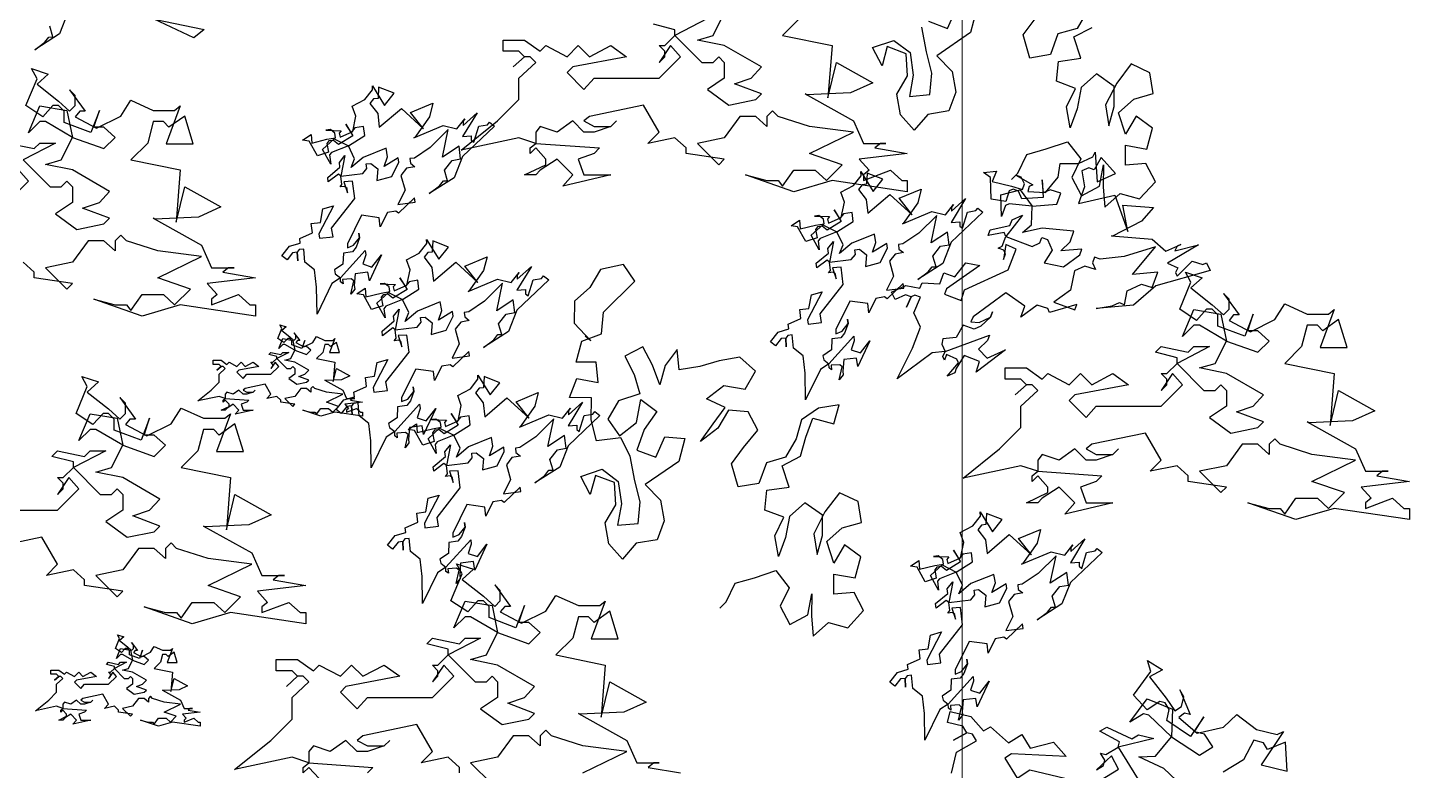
# Model space of a CAD drawing. Header units: millimetres. Extents: x 684983 to 685377, y 990360 to 990509.
# Drawn here: x 685191.086 to 685192.404, y 990422.064 to 990422.772 of the extents above; entities that cross this region are included whole.
import ezdxf

# ---------------------------------------------------------------- set-up
doc = ezdxf.new("R2010")
doc.units = ezdxf.units.MM
doc.layers.add('grid', color=8, linetype='Continuous', lineweight=9)
doc.layers.add('SYMBOLS', color=7, linetype='Continuous')
doc.layers.add('VENGA TREE', color=7, linetype='Continuous')

# ---------------------------------------------------------------- blocks, each defined once
blk = doc.blocks.new('A$C7BFB01F8')
at = {"layer": 'SYMBOLS', "color": 99}
for points in [[(3.0037, 2.2825), (3.0129, 2.2916), (3.0256, 2.318), (3.0533, 2.3261), (3.0839, 2.3361), (3.103, 2.3117), (3.0903, 2.2852), (3.1038, 2.2592), (3.1299, 2.2727), (3.1354, 2.3031), (3.1349, 2.2718), (3.1374, 2.2426), (3.1593, 2.2621), (3.1867, 2.2545), (3.2096, 2.2791), (3.196, 2.3051), (3.1668, 2.3026), (3.1668, 2.3314), (3.1972, 2.3259), (3.2053, 2.3558), (3.1823, 2.3731), (3.1671, 2.3471), (3.157, 2.3777), (3.1789, 2.3973), (3.2065, 2.4053), (3.2015, 2.435), (3.175, 2.4477), (3.1543, 2.4201), (3.1381, 2.389), (3.1431, 2.3593), (3.1508, 2.3867), (3.1508, 2.4155), (3.1253, 2.4333), (3.1034, 2.4137), (3.0978, 2.3833), (3.0876, 2.3564), (3.0826, 2.3861), (3.0953, 2.4126), (3.0684, 2.4228), (3.0709, 2.4511), (3.1032, 2.4557), (3.0931, 2.4863), (3.1191, 2.4999)], [(3.1132, 2.5245), (3.0979, 2.4985), (3.0703, 2.4905), (3.0597, 2.461), (3.0299, 2.456), (3.0203, 2.4892), (3.0376, 2.5122)], [(2.8851, 2.5087), (2.9121, 2.4985), (2.9252, 2.5275)], [(2.9536, 2.525), (2.945, 2.4925), (2.897, 2.4594), (2.9191, 2.437), (2.9242, 2.4073), (2.914, 2.3804), (2.8843, 2.3753), (2.8644, 2.3528), (2.8449, 2.3747), (2.8399, 2.4044), (2.8551, 2.4304), (2.8531, 2.4622), (2.8261, 2.4724), (2.8185, 2.445), (2.8049, 2.471), (2.8356, 2.4811), (2.8586, 2.4638), (2.8632, 2.4316), (2.8576, 2.4012), (2.8868, 2.4037), (2.8899, 2.4345), (2.8823, 2.4647), (2.8757, 2.5)], [(1.6538, 2.5211), (1.6417, 2.4906), (1.6062, 2.4679), (1.6207, 2.4789), (1.6264, 2.4861), (1.6323, 2.4862), (1.6278, 2.5015)], [(2.7005, 2.5124), (2.6763, 2.4883), (2.747, 2.4739), (2.7412, 2.3993), (2.7534, 2.4497), (2.8054, 2.4208), (2.7733, 2.4064), (2.7107, 2.4036), (2.7085, 2.4047), (2.7776, 2.3662), (2.792, 2.334), (2.8242, 2.334), (2.8162, 2.334), (2.8081, 2.3276), (2.8546, 2.3196), (2.7857, 2.3116), (2.8, 2.2956), (2.792, 2.289), (2.792, 2.281), (2.8306, 2.2956), (2.8467, 2.281), (2.8546, 2.281), (2.8546, 2.2649), (2.747, 2.281), (2.6924, 2.2649), (2.6234, 2.289), (2.6539, 2.281), (2.6699, 2.281), (2.6763, 2.273), (2.6924, 2.2956), (2.723, 2.2956), (2.739, 2.281), (2.7616, 2.3035), (2.7149, 2.3196), (2.7776, 2.3502), (2.7149, 2.3581), (2.6699, 2.3726), (2.6619, 2.3806), (2.6539, 2.3726), (2.6539, 2.3581), (2.6379, 2.3726), (2.6153, 2.3726), (2.5928, 2.342), (2.5543, 2.334), (2.5849, 2.3035), (2.5928, 2.3116), (2.5382, 2.3196), (2.5382, 2.3276), (2.5222, 2.342), (2.4836, 2.334), (2.4997, 2.3502), (2.4772, 2.3887), (2.4002, 2.3726), (2.392, 2.3662), (2.4066, 2.3581), (2.4306, 2.3581), (2.4386, 2.3662), (2.4306, 2.3581), (2.4066, 2.3502), (2.392, 2.3502), (2.376, 2.3662), (2.3535, 2.3502), (2.3293, 2.3581), (2.323, 2.3502), (2.323, 2.334), (2.4145, 2.3276), (2.4066, 2.3196), (2.384, 2.3116), (2.392, 2.289), (2.4306, 2.289), (2.3616, 2.273), (2.376, 2.289), (2.3535, 2.3116), (2.3293, 2.2956), (2.323, 2.289), (2.3069, 2.289), (2.3375, 2.3035), (2.3375, 2.3116), (2.323, 2.3276), (2.3149, 2.3196), (2.3149, 2.3276), (2.323, 2.334), (2.2989, 2.342), (2.2164, 2.3243), (2.2683, 2.3662), (2.2989, 2.3966), (2.2989, 2.4272), (2.323, 2.4497), (2.3149, 2.4578), (2.3069, 2.4578), (2.2908, 2.4433), (2.3069, 2.4578), (2.2989, 2.4658), (2.2763, 2.4658), (2.2763, 2.4818), (2.3069, 2.4818), (2.3293, 2.4658), (2.3375, 2.4739), (2.368, 2.4578), (2.384, 2.4739), (2.4002, 2.4578), (2.4306, 2.4739), (2.453, 2.4578), (2.376, 2.4433), (2.368, 2.4353), (2.392, 2.4112), (2.4066, 2.4272), (2.4997, 2.4272), (2.5302, 2.4578), (2.5158, 2.4739), (2.4997, 2.4497), (2.5076, 2.4578), (2.5076, 2.4658), (2.4997, 2.4739), (2.5076, 2.4739), (2.5222, 2.4883), (2.5222, 2.4963), (2.4916, 2.5043)], [(2.5687, 2.5124), (2.5222, 2.4883), (2.5607, 2.4497), (2.5768, 2.4497), (2.5849, 2.4578), (2.5928, 2.4497), (2.5928, 2.4272), (2.5687, 2.4112), (2.5993, 2.3887), (2.6379, 2.3966), (2.6459, 2.4047), (2.6073, 2.4192), (2.6313, 2.4272), (2.6459, 2.4433), (2.5928, 2.4739), (2.5543, 2.4818), (2.5768, 2.4883), (2.5928, 2.5203)], [(1.8337, 2.4847), (1.7771, 2.5115), (1.8487, 2.4967), (1.8337, 2.4847), (1.8337, 2.4847)], [(1.6095, 2.4185), (1.6401, 2.3944), (1.6562, 2.3799), (1.6641, 2.388), (1.6641, 2.4024), (1.6562, 2.4105), (1.6786, 2.3799), (1.6706, 2.3799), (1.6641, 2.3719), (1.6947, 2.3559), (1.7293, 2.3731), (1.7437, 2.3956), (1.7759, 2.3811), (1.8064, 2.3811), (1.8143, 2.3875), (1.7943, 2.3334), (1.8329, 2.3334), (1.8208, 2.3731), (1.7983, 2.3571), (1.7904, 2.3651), (1.7759, 2.3651), (1.7679, 2.3345), (1.7437, 2.3105), (1.8143, 2.2961), (1.8086, 2.2215), (1.8208, 2.2719), (1.8727, 2.243), (1.8407, 2.2286), (1.778, 2.2258), (1.7759, 2.2269), (1.845, 2.1884), (1.8593, 2.1562), (1.8916, 2.1562), (1.8835, 2.1562), (1.8755, 2.1498), (1.922, 2.1417), (1.853, 2.1338), (1.8674, 2.1178), (1.8593, 2.1112), (1.8593, 2.1032), (1.8979, 2.1178), (1.9141, 2.1032), (1.922, 2.1032), (1.922, 2.0871), (1.8143, 2.1032), (1.7597, 2.0871), (1.6907, 2.1112), (1.7213, 2.1032), (1.7373, 2.1032), (1.7437, 2.0952), (1.7597, 2.1178), (1.7904, 2.1178), (1.8064, 2.1032), (1.8289, 2.1257), (1.7823, 2.1417), (1.845, 2.1724), (1.7823, 2.1803), (1.7373, 2.1948), (1.7293, 2.2028), (1.7213, 2.1948), (1.7213, 2.1803), (1.7052, 2.1948), (1.6827, 2.1948), (1.6602, 2.1642), (1.6216, 2.1562), (1.6523, 2.1257), (1.6602, 2.1338), (1.6056, 2.1417), (1.6056, 2.1498), (1.5896, 2.1642)], [(1.567, 2.2494), (1.5975, 2.2799), (1.5832, 2.2961)], [(1.567, 2.3345), (1.6056, 2.3265), (1.6137, 2.3345), (1.636, 2.3345), (1.5896, 2.3105), (1.6281, 2.2719), (1.6442, 2.2719), (1.6523, 2.2799), (1.6602, 2.2719), (1.6602, 2.2494), (1.636, 2.2334), (1.6666, 2.2108), (1.7052, 2.2188), (1.7133, 2.2269), (1.6747, 2.2414), (1.6987, 2.2494), (1.7133, 2.2654), (1.6602, 2.2961), (1.6216, 2.304), (1.6442, 2.3105), (1.6602, 2.3425), (1.6216, 2.3651), (1.6137, 2.3651), (1.5975, 2.349), (1.6137, 2.3875), (1.6523, 2.3811), (1.6602, 2.3425), (1.7052, 2.3265), (1.7213, 2.3425), (1.7052, 2.3571), (1.6907, 2.3571), (1.6987, 2.3811), (1.6866, 2.3495), (1.6481, 2.3639), (1.6481, 2.3799), (1.6401, 2.388), (1.632, 2.388), (1.6176, 2.3719), (1.5935, 2.388), (1.6095, 2.4265), (1.6015, 2.4409), (1.6256, 2.433), (1.6095, 2.4185), (1.6095, 2.4185)], [(2.0025, 2.3345), (2.0243, 2.3398), (2.0366, 2.3419), (2.0358, 2.3484), (2.0292, 2.3536), (2.0227, 2.3528), (2.0446, 2.3521), (2.0417, 2.3485), (2.043, 2.3427), (2.0612, 2.3509), (2.0657, 2.3727), (2.0606, 2.3872), (2.0786, 2.3967), (2.0894, 2.4105), (2.0894, 2.4164), (2.1068, 2.3881), (2.1205, 2.4056), (2.0982, 2.4142), (2.0975, 2.3983), (2.091, 2.3976), (2.0859, 2.391), (2.0969, 2.3765), (2.0992, 2.357), (2.1309, 2.3839), (2.1627, 2.3548), (2.1441, 2.3782), (2.1757, 2.3916), (2.1709, 2.3719), (2.1499, 2.3425), (2.1486, 2.3419), (2.1906, 2.3595), (2.2104, 2.3546), (2.2218, 2.3693), (2.219, 2.3656), (2.219, 2.3597), (2.2392, 2.3779), (2.2183, 2.3438), (2.2307, 2.3446), (2.2308, 2.3386), (2.2345, 2.3358), (2.2415, 2.3585), (2.2539, 2.3606), (2.2567, 2.3642), (2.264, 2.3585), (2.2184, 2.3153), (2.2063, 2.2849), (2.1708, 2.2621), (2.1854, 2.2731), (2.1911, 2.2804), (2.197, 2.2804), (2.1924, 2.2957), (2.2033, 2.3096), (2.2156, 2.3117), (2.2134, 2.33), (2.1895, 2.3145), (2.1979, 2.3538), (2.172, 2.3282), (2.1494, 2.3129), (2.143, 2.3122), (2.1437, 2.3057), (2.1503, 2.3005), (2.138, 2.2984), (2.13, 2.2882), (2.136, 2.2671), (2.1258, 2.2467), (2.1506, 2.2498), (2.1498, 2.2563), (2.1267, 2.2343), (2.1231, 2.2372), (2.1108, 2.235), (2.1007, 2.2147), (2.0991, 2.2277), (2.0737, 2.2312), (2.0535, 2.1905), (2.0536, 2.1845), (2.0624, 2.1882), (2.0709, 2.1991), (2.0701, 2.2057), (2.0709, 2.1991), (2.066, 2.1854), (2.0608, 2.1788), (2.0479, 2.1772), (2.0471, 2.1613), (2.0349, 2.1532), (2.0363, 2.1475), (2.0436, 2.1417), (2.0791, 2.181), (2.0799, 2.1745), (2.0755, 2.1615), (2.0886, 2.157), (2.1023, 2.1746), (2.085, 2.1375), (2.0829, 2.1498), (2.0647, 2.1476), (2.0633, 2.1309), (2.0641, 2.1257), (2.0583, 2.1184), (2.0626, 2.1375), (2.059, 2.1403), (2.0465, 2.1394), (2.0473, 2.1329), (2.0437, 2.1358), (2.0436, 2.1417), (2.0314, 2.1336), (2.0101, 2.0899), (2.0096, 2.1283), (2.0067, 2.153), (1.9928, 2.1639), (1.9911, 2.1828), (1.9846, 2.182), (1.9817, 2.1784), (1.9826, 2.166), (1.9817, 2.1784), (1.9752, 2.1776), (1.9672, 2.1674), (1.9599, 2.1731), (1.9708, 2.1869), (1.986, 2.1914), (1.9853, 2.198), (2.0035, 2.2061), (2.0018, 2.2192), (2.0149, 2.2207), (2.0184, 2.2403), (2.0337, 2.2447), (2.0129, 2.2046), (2.0137, 2.1982), (2.0331, 2.2005), (2.031, 2.2128), (2.0641, 2.2551), (2.0611, 2.2798), (2.0487, 2.279), (2.0539, 2.2631), (2.0531, 2.2695), (2.0494, 2.2724), (2.043, 2.2717), (2.0458, 2.2753), (2.0444, 2.287), (2.0408, 2.2899), (2.0263, 2.2788), (2.0255, 2.2853), (2.0429, 2.3), (2.0421, 2.3065), (2.05, 2.3167), (2.0444, 2.287), (2.0756, 2.2908), (2.0814, 2.2981), (2.0806, 2.3046), (2.0871, 2.3054), (2.0973, 2.2974), (2.0959, 2.2807), (2.1171, 2.2866), (2.1272, 2.3069), (2.1264, 2.3134), (2.1061, 2.3011), (2.1109, 2.3148), (2.1089, 2.3272), (2.0761, 2.314), (2.0588, 2.2993), (2.0639, 2.3118), (2.055, 2.3305), (2.031, 2.321), (2.0282, 2.3174), (2.0298, 2.3043), (2.018, 2.3253), (2.0347, 2.3406), (2.055, 2.3305), (2.0783, 2.3452), (2.0767, 2.3582), (2.0644, 2.3561), (2.0592, 2.3495), (2.0512, 2.3616), (2.0612, 2.3449), (2.041, 2.3326), (2.0337, 2.3383), (2.0272, 2.3375), (2.0243, 2.3338), (2.0265, 2.3216), (2.0107, 2.3163), (1.9988, 2.3373), (1.9894, 2.3388), (2.0016, 2.3469), (2.0025, 2.3345), (2.0025, 2.3345)], [(2.9761, 2.2797), (3.004, 2.2728), (3.0193, 2.268), (3.0222, 2.2759), (3.0178, 2.2856), (3.01, 2.2886), (3.0344, 2.2749), (3.029, 2.2724), (3.0271, 2.2651), (3.0526, 2.2636), (3.0706, 2.2858), (3.0734, 2.3053), (3.0995, 2.3054), (3.1201, 2.3147), (3.1234, 2.3215), (3.1265, 2.2789), (3.1525, 2.2907), (3.1322, 2.3138), (3.122, 2.2961), (3.1142, 2.2991), (3.1044, 2.2946), (3.1084, 2.2717), (3.0995, 2.248), (3.1514, 2.26), (3.1703, 2.208), (3.1631, 2.2456), (3.207, 2.2421), (3.1898, 2.2226), (3.1485, 2.2015), (3.1467, 2.2016), (3.2049, 2.1968), (3.2245, 2.1796), (3.2462, 2.1895), (3.2407, 2.187), (3.2373, 2.1802), (3.2711, 2.189), (3.2271, 2.1626), (3.2417, 2.1562), (3.2382, 2.1493), (3.2407, 2.1439), (3.2622, 2.1655), (3.2775, 2.1606), (3.2829, 2.163), (3.2878, 2.1522), (3.2104, 2.1301), (3.1785, 2.1026), (3.1247, 2.0977), (3.1477, 2.1016), (3.1585, 2.1065), (3.1653, 2.1032), (3.1692, 2.1232), (3.1898, 2.1326), (3.205, 2.1277), (3.2133, 2.1498), (3.177, 2.1463), (3.2098, 2.1861), (3.1652, 2.1722), (3.1305, 2.1682), (3.1227, 2.1712), (3.1197, 2.1633), (3.1241, 2.1536), (3.1089, 2.1584), (3.0937, 2.1515), (3.088, 2.1241), (3.0645, 2.1069), (3.0944, 2.0957), (3.0973, 2.1036), (3.0581, 2.0923), (3.0556, 2.0977), (3.0405, 2.1025), (3.0169, 2.0853), (3.0228, 2.1011), (2.9959, 2.1201), (2.9489, 2.0858), (2.9454, 2.0789), (2.9577, 2.078), (2.9738, 2.0853), (2.9768, 2.0932), (2.9738, 2.0853), (2.9601, 2.0726), (2.9503, 2.0681), (2.9346, 2.074), (2.9244, 2.0564), (2.9057, 2.0543), (2.9039, 2.047), (2.9088, 2.0362), (2.9724, 2.0599), (2.9695, 2.052), (2.9567, 2.0397), (2.969, 2.027), (2.995, 2.0388), (2.9534, 2.0069), (2.9582, 2.0221), (2.9362, 2.0304), (2.9248, 2.0122), (2.9225, 2.0059), (2.9117, 2.001), (2.9279, 2.0201), (2.9254, 2.0255), (2.9108, 2.0319), (2.9078, 2.024), (2.9053, 2.0294), (2.9088, 2.0362), (2.8901, 2.0342), (2.84, 1.9971), (2.8621, 2.0411), (2.8734, 2.0709), (2.8641, 2.0915), (2.8734, 2.114), (2.8655, 2.117), (2.8601, 2.1145), (2.8537, 2.0999), (2.8601, 2.1145), (2.8523, 2.1175), (2.8371, 2.1106), (2.8322, 2.1214), (2.8527, 2.1307), (2.8727, 2.1268), (2.8758, 2.1347), (2.9013, 2.1332), (2.9071, 2.149), (2.9229, 2.1431), (2.9384, 2.1632), (2.9585, 2.1592), (2.911, 2.1259), (2.9081, 2.1181), (2.9316, 2.1092), (2.9366, 2.1245), (2.9992, 2.1529), (3.0104, 2.1828), (2.9958, 2.1893), (2.9923, 2.1681), (2.9952, 2.1759), (2.9928, 2.1813), (2.9849, 2.1843), (2.9903, 2.1868), (2.9957, 2.2009), (2.9933, 2.2063), (2.9702, 2.2023), (2.9732, 2.2102), (3.0016, 2.2166), (3.0046, 2.2245), (3.0196, 2.2313), (2.9957, 2.2009), (3.0334, 2.1867), (3.0443, 2.1916), (3.0472, 2.1995), (3.0551, 2.1965), (3.0619, 2.1814), (3.0505, 2.1633), (3.0781, 2.1574), (3.1016, 2.1746), (3.1046, 2.1825), (3.0742, 2.1804), (3.0878, 2.1932), (3.0928, 2.2084), (3.0477, 2.2128), (3.0193, 2.2064), (3.0325, 2.2176), (3.0335, 2.2441), (3.0006, 2.2475), (2.9952, 2.245), (2.9893, 2.2293), (2.9884, 2.2602), (3.0163, 2.2676), (3.0335, 2.2441), (3.0687, 2.2471), (3.0746, 2.2627), (3.0593, 2.2677), (3.0495, 2.2632), (3.0476, 2.2818), (3.0491, 2.2568), (3.0188, 2.2548), (3.0139, 2.2655), (3.006, 2.2685), (3.0006, 2.266), (2.9958, 2.2509), (2.9747, 2.2543), (2.9737, 2.2851), (2.9638, 2.2924), (2.9825, 2.2944), (2.9761, 2.2797), (2.9761, 2.2797)], [(2.7015, 2.2116), (2.7233, 2.2169), (2.7356, 2.2191), (2.7348, 2.2256), (2.7282, 2.2307), (2.7217, 2.23), (2.7436, 2.2293), (2.7407, 2.2256), (2.742, 2.2199), (2.7602, 2.228), (2.7647, 2.2499), (2.7596, 2.2644), (2.7776, 2.2738), (2.7885, 2.2877), (2.7884, 2.2936), (2.8058, 2.2652), (2.8195, 2.2827), (2.7972, 2.2914), (2.7965, 2.2755), (2.79, 2.2747), (2.7849, 2.2681), (2.7959, 2.2537), (2.7982, 2.2341), (2.8299, 2.2611), (2.8617, 2.232), (2.8432, 2.2554), (2.8747, 2.2687), (2.8699, 2.2491), (2.8489, 2.2196), (2.8476, 2.219), (2.8897, 2.2367), (2.9094, 2.2318), (2.9208, 2.2465), (2.918, 2.2428), (2.918, 2.2368), (2.9382, 2.2551), (2.9173, 2.221), (2.9297, 2.2218), (2.9298, 2.2158), (2.9335, 2.2129), (2.9406, 2.2356), (2.9529, 2.2378), (2.9557, 2.2414), (2.963, 2.2357), (2.9175, 2.1925), (2.9053, 2.162), (2.8699, 2.1393), (2.8844, 2.1502), (2.8901, 2.1575), (2.896, 2.1576), (2.8914, 2.1729), (2.9023, 2.1868), (2.9146, 2.1889), (2.9124, 2.2072), (2.8886, 2.1917), (2.8969, 2.231), (2.871, 2.2054), (2.8485, 2.1901), (2.842, 2.1893), (2.8428, 2.1828), (2.8493, 2.1777), (2.8371, 2.1756), (2.829, 2.1653), (2.835, 2.1442), (2.8249, 2.1239), (2.8496, 2.1269), (2.8488, 2.1334), (2.8257, 2.1115), (2.8221, 2.1143), (2.8099, 2.1122), (2.7998, 2.0918), (2.7981, 2.1048), (2.7727, 2.1083), (2.7526, 2.0676), (2.7526, 2.0616), (2.7614, 2.0654), (2.7699, 2.0763), (2.7692, 2.0828), (2.7699, 2.0763), (2.765, 2.0626), (2.7598, 2.056), (2.7469, 2.0544), (2.7462, 2.0385), (2.7339, 2.0303), (2.7353, 2.0246), (2.7426, 2.0189), (2.7781, 2.0582), (2.7789, 2.0517), (2.7745, 2.0386), (2.7876, 2.0342), (2.8013, 2.0517), (2.7841, 2.0147), (2.7819, 2.0269), (2.7637, 2.0248), (2.7624, 2.0081), (2.7631, 2.0029), (2.7573, 1.9956), (2.7616, 2.0146), (2.758, 2.0175), (2.7456, 2.0166), (2.7464, 2.0101), (2.7427, 2.0129), (2.7426, 2.0189), (2.7305, 2.0108), (2.7091, 1.9671), (2.7086, 2.0055), (2.7057, 2.0302), (2.6918, 2.0411), (2.6901, 2.06), (2.6836, 2.0592), (2.6807, 2.0556), (2.6816, 2.0431), (2.6807, 2.0556), (2.6743, 2.0548), (2.6662, 2.0446), (2.659, 2.0503), (2.6698, 2.0641), (2.6851, 2.0686), (2.6843, 2.0752), (2.7025, 2.0833), (2.7009, 2.0963), (2.7139, 2.0979), (2.7174, 2.1174), (2.7327, 2.1219), (2.7119, 2.0818), (2.7127, 2.0753), (2.7321, 2.0776), (2.7301, 2.09), (2.7631, 2.1322), (2.7601, 2.1569), (2.7477, 2.1561), (2.7529, 2.1402), (2.7521, 2.1467), (2.7485, 2.1496), (2.742, 2.1488), (2.7448, 2.1524), (2.7435, 2.1642), (2.7398, 2.167), (2.7253, 2.156), (2.7245, 2.1625), (2.7419, 2.1771), (2.7411, 2.1837), (2.749, 2.1938), (2.7435, 2.1642), (2.7746, 2.1679), (2.7804, 2.1752), (2.7796, 2.1818), (2.7861, 2.1825), (2.7963, 2.1745), (2.7949, 2.1579), (2.8161, 2.1637), (2.8262, 2.1841), (2.8254, 2.1906), (2.8051, 2.1783), (2.8099, 2.192), (2.8079, 2.2043), (2.7751, 2.1911), (2.7578, 2.1764), (2.7629, 2.189), (2.754, 2.2076), (2.7301, 2.1981), (2.7272, 2.1945), (2.7288, 2.1815), (2.717, 2.2025), (2.7337, 2.2177), (2.754, 2.2076), (2.7773, 2.2224), (2.7757, 2.2353), (2.7634, 2.2333), (2.7582, 2.2267), (2.7502, 2.2388), (2.7602, 2.2221), (2.74, 2.2097), (2.7327, 2.2154), (2.7262, 2.2146), (2.7233, 2.211), (2.7255, 2.1987), (2.7097, 2.1935), (2.6978, 2.2145), (2.6884, 2.2159), (2.7006, 2.2241), (2.7015, 2.2116), (2.7015, 2.2116)], [(2.0801, 2.1146), (2.1019, 2.1199), (2.1142, 2.1221), (2.1134, 2.1286), (2.1068, 2.1337), (2.1003, 2.133), (2.1222, 2.1323), (2.1193, 2.1286), (2.1207, 2.1229), (2.1388, 2.131), (2.1433, 2.1529), (2.1382, 2.1674), (2.1562, 2.1768), (2.1671, 2.1907), (2.167, 2.1966), (2.1845, 2.1682), (2.1982, 2.1857), (2.1758, 2.1944), (2.1751, 2.1785), (2.1687, 2.1777), (2.1635, 2.1711), (2.1745, 2.1567), (2.1769, 2.1371), (2.2085, 2.1641), (2.2403, 2.1349), (2.2218, 2.1584), (2.2534, 2.1717), (2.2485, 2.1521), (2.2275, 2.1226), (2.2262, 2.122), (2.2683, 2.1397), (2.288, 2.1348), (2.2995, 2.1494), (2.2966, 2.1458), (2.2966, 2.1398), (2.3169, 2.1581), (2.2959, 2.1239), (2.3083, 2.1248), (2.3084, 2.1188), (2.3121, 2.1159), (2.3192, 2.1386), (2.3315, 2.1408), (2.3344, 2.1444), (2.3416, 2.1387), (2.2961, 2.0955), (2.2839, 2.065), (2.2485, 2.0422), (2.263, 2.0532), (2.2687, 2.0605), (2.2746, 2.0606), (2.27, 2.0759), (2.2809, 2.0898), (2.2933, 2.0919), (2.291, 2.1101), (2.2672, 2.0947), (2.2756, 2.134), (2.2497, 2.1084), (2.2271, 2.0931), (2.2206, 2.0923), (2.2214, 2.0858), (2.228, 2.0807), (2.2157, 2.0785), (2.2077, 2.0683), (2.2136, 2.0472), (2.2035, 2.0269), (2.2282, 2.0299), (2.2274, 2.0364), (2.2044, 2.0145), (2.2007, 2.0173), (2.1885, 2.0152), (2.1784, 1.9948), (2.1767, 2.0078), (2.1513, 2.0113), (2.1312, 1.9706), (2.1312, 1.9646), (2.14, 1.9684), (2.1486, 1.9793), (2.1478, 1.9858), (2.1486, 1.9793), (2.1437, 1.9656), (2.1385, 1.9589), (2.1255, 1.9574), (2.1248, 1.9415), (2.1126, 1.9333), (2.1139, 1.9276), (2.1213, 1.9219), (2.1567, 1.9612), (2.1576, 1.9547), (2.1532, 1.9416), (2.1662, 1.9372), (2.1799, 1.9547), (2.1627, 1.9177), (2.1605, 1.9299), (2.1423, 1.9278), (2.141, 1.9111), (2.1417, 1.9059), (2.136, 1.8986), (2.1403, 1.9176), (2.1366, 1.9205), (2.1242, 1.9196), (2.125, 1.9131), (2.1213, 1.9159), (2.1213, 1.9219), (2.1091, 1.9138), (2.0878, 1.87), (2.0872, 1.9085), (2.0843, 1.9332), (2.0704, 1.9441), (2.0688, 1.963), (2.0622, 1.9622), (2.0594, 1.9585), (2.0603, 1.9461), (2.0594, 1.9585), (2.0529, 1.9578), (2.0449, 1.9475), (2.0376, 1.9532), (2.0484, 1.9671), (2.0637, 1.9716), (2.0629, 1.9782), (2.0811, 1.9863), (2.0795, 1.9993), (2.0925, 2.0009), (2.096, 2.0204), (2.1113, 2.0249), (2.0905, 1.9848), (2.0913, 1.9783), (2.1108, 1.9806), (2.1087, 1.993), (2.1418, 2.0352), (2.1388, 2.0599), (2.1263, 2.0591), (2.1316, 2.0432), (2.1307, 2.0497), (2.1271, 2.0525), (2.1206, 2.0518), (2.1234, 2.0554), (2.1221, 2.0672), (2.1184, 2.07), (2.1039, 2.0589), (2.1031, 2.0655), (2.1205, 2.0801), (2.1197, 2.0867), (2.1277, 2.0968), (2.1221, 2.0672), (2.1533, 2.0709), (2.159, 2.0782), (2.1582, 2.0848), (2.1647, 2.0855), (2.1749, 2.0775), (2.1736, 2.0608), (2.1947, 2.0667), (2.2048, 2.0871), (2.204, 2.0936), (2.1837, 2.0812), (2.1886, 2.095), (2.1865, 2.1073), (2.1537, 2.0941), (2.1364, 2.0794), (2.1415, 2.0919), (2.1326, 2.1106), (2.1087, 2.1011), (2.1059, 2.0975), (2.1074, 2.0845), (2.0957, 2.1055), (2.1123, 2.1207), (2.1326, 2.1106), (2.1559, 2.1254), (2.1543, 2.1383), (2.142, 2.1362), (2.1369, 2.1297), (2.1288, 2.1418), (2.1389, 2.1251), (2.1186, 2.1127), (2.1114, 2.1184), (2.1048, 2.1176), (2.102, 2.114), (2.1041, 2.1017), (2.0883, 2.0965), (2.0765, 2.1175), (2.0671, 2.1189), (2.0792, 2.127), (2.0801, 2.1146), (2.0801, 2.1146)], [(2.5864, 1.6692), (2.5956, 1.6783), (2.6083, 1.7048), (2.6359, 1.7128), (2.6666, 1.7229), (2.6856, 1.6984), (2.6729, 1.672), (2.6865, 1.6459), (2.7125, 1.6595), (2.7181, 1.6899), (2.7176, 1.6585), (2.7201, 1.6293), (2.742, 1.6488), (2.7694, 1.6412), (2.7922, 1.6658), (2.7787, 1.6918), (2.7494, 1.6894), (2.7495, 1.7181), (2.7799, 1.7126), (2.788, 1.7425), (2.765, 1.7598), (2.7497, 1.7338), (2.7396, 1.7645), (2.7615, 1.784), (2.7892, 1.792), (2.7842, 1.8217), (2.7577, 1.8344), (2.7369, 1.8068), (2.7208, 1.7758), (2.7258, 1.746), (2.7334, 1.7734), (2.7335, 1.8022), (2.7079, 1.82), (2.686, 1.8005), (2.6804, 1.7701), (2.6703, 1.7431), (2.6652, 1.7728), (2.678, 1.7993), (2.651, 1.8095), (2.6536, 1.8378), (2.6858, 1.8424), (2.6758, 1.873), (2.7018, 1.8866), (2.7094, 1.914), (2.7196, 1.9409), (2.7495, 1.9328), (2.7572, 1.9602), (2.7275, 1.9552), (2.7035, 1.9386), (2.6958, 1.9112), (2.6806, 1.8852), (2.653, 1.8772), (2.6423, 1.8477), (2.6126, 1.8427), (2.603, 1.8759), (2.6203, 1.8989), (2.6406, 1.924), (2.627, 1.95), (2.5987, 1.9526), (2.5835, 1.9266), (2.559, 1.9075), (2.5768, 1.933), (2.5941, 1.9561), (2.5676, 1.9688), (2.5921, 1.9878), (2.6225, 1.9823), (2.6377, 2.0083), (2.6152, 2.0281), (2.5854, 2.0231), (2.5578, 2.0151), (2.5281, 2.01), (2.5256, 2.0393), (2.5083, 2.0163), (2.5006, 1.9889), (2.4901, 2.017), (2.4765, 2.0431), (2.4505, 2.0295), (2.464, 2.0035), (2.4721, 1.9758), (2.4414, 1.9657), (2.4262, 1.9397), (2.4427, 1.9157), (2.4672, 1.9348), (2.4732, 1.9677), (2.4962, 1.9504), (2.4784, 1.9249), (2.4678, 1.8954), (2.4947, 1.8853), (2.5079, 1.9143), (2.5362, 1.9117), (2.5277, 1.8792), (2.4797, 1.8461), (2.5018, 1.8237), (2.5068, 1.794), (2.4966, 1.7671), (2.4669, 1.7621), (2.4471, 1.7395), (2.4275, 1.7614), (2.4225, 1.7912), (2.4377, 1.8172), (2.4357, 1.8489), (2.4088, 1.8591), (2.4011, 1.8317), (2.3876, 1.8578), (2.4182, 1.8679), (2.4412, 1.8505), (2.4458, 1.8183), (2.4402, 1.7879), (2.4695, 1.7904), (2.4725, 1.8213), (2.465, 1.8514), (2.4583, 1.8867), (2.4448, 1.9127), (2.41, 1.9086), (2.4024, 1.9388), (2.403, 1.9701), (2.3716, 1.9706), (2.3818, 1.9976), (2.4122, 1.992), (2.4097, 2.0213), (2.3809, 2.0213), (2.389, 2.0512), (2.4171, 2.0618), (2.4202, 2.0926), (2.4649, 2.1368), (2.4484, 2.1608), (2.4156, 2.1537), (2.4004, 2.1277), (2.3785, 2.1081), (2.378, 2.0768), (2.4021, 2.0514), (2.3939, 2.0581)], [(3.2606, 2.1272), (3.2911, 2.1031), (3.3072, 2.0886), (3.3152, 2.0967), (3.3152, 2.1112), (3.3072, 2.1192), (3.3297, 2.0886), (3.3216, 2.0886), (3.3152, 2.0807), (3.3457, 2.0646), (3.3804, 2.0819), (3.3947, 2.1043), (3.4269, 2.0898), (3.4574, 2.0898), (3.4654, 2.0962), (3.4453, 2.0421), (3.4839, 2.0421), (3.4718, 2.0819), (3.4493, 2.0658), (3.4414, 2.0738), (3.4269, 2.0738), (3.4189, 2.0433), (3.3947, 2.0192), (3.4654, 2.0048), (3.4596, 1.9303), (3.4718, 1.9806), (3.5238, 1.9517), (3.4917, 1.9373), (3.4291, 1.9345), (3.4269, 1.9356), (3.496, 1.8971), (3.5104, 1.865), (3.5426, 1.865), (3.5346, 1.865), (3.5265, 1.8585), (3.573, 1.8505), (3.5041, 1.8425), (3.5184, 1.8265), (3.5104, 1.82), (3.5104, 1.8119), (3.549, 1.8265), (3.5651, 1.8119), (3.573, 1.8119), (3.573, 1.7959), (3.4654, 1.8119), (3.4108, 1.7959), (3.3418, 1.82), (3.3723, 1.8119), (3.3883, 1.8119), (3.3947, 1.8039), (3.4108, 1.8265), (3.4414, 1.8265), (3.4574, 1.8119), (3.48, 1.8345), (3.4333, 1.8505), (3.496, 1.8811), (3.4333, 1.8891), (3.3883, 1.9036), (3.3804, 1.9115), (3.3723, 1.9036), (3.3723, 1.8891), (3.3563, 1.9036), (3.3337, 1.9036), (3.3113, 1.8729), (3.2727, 1.865), (3.3033, 1.8345), (3.3113, 1.8425), (3.2567, 1.8505), (3.2567, 1.8585), (3.2406, 1.8729), (3.202, 1.865), (3.2181, 1.8811), (3.1956, 1.9196), (3.1186, 1.9036), (3.1104, 1.8971), (3.125, 1.8891), (3.149, 1.8891), (3.157, 1.8971), (3.149, 1.8891), (3.125, 1.8811), (3.1104, 1.8811), (3.0944, 1.8971), (3.0719, 1.8811), (3.0477, 1.8891), (3.0414, 1.8811), (3.0414, 1.865), (3.1329, 1.8585), (3.125, 1.8505), (3.1024, 1.8425), (3.1104, 1.82), (3.149, 1.82), (3.08, 1.8039), (3.0944, 1.82), (3.0719, 1.8425), (3.0477, 1.8265), (3.0414, 1.82), (3.0253, 1.82), (3.0559, 1.8345), (3.0559, 1.8425), (3.0414, 1.8585), (3.0333, 1.8505), (3.0333, 1.8585), (3.0414, 1.865), (3.0173, 1.8729), (2.9348, 1.8553), (2.9867, 1.8971), (3.0173, 1.9275), (3.0173, 1.9582), (3.0414, 1.9806), (3.0333, 1.9887), (3.0253, 1.9887), (3.0092, 1.9742), (3.0253, 1.9887), (3.0173, 1.9967), (2.9947, 1.9967), (2.9947, 2.0128), (3.0253, 2.0128), (3.0477, 1.9967), (3.0559, 2.0048), (3.0864, 1.9887), (3.1024, 2.0048), (3.1186, 1.9887), (3.149, 2.0048), (3.1714, 1.9887), (3.0944, 1.9742), (3.0864, 1.9662), (3.1104, 1.9421), (3.125, 1.9582), (3.2181, 1.9582), (3.2486, 1.9887), (3.2342, 2.0048), (3.2181, 1.9806), (3.226, 1.9887), (3.226, 1.9967), (3.2181, 2.0048), (3.226, 2.0048), (3.2406, 2.0192), (3.2406, 2.0273), (3.21, 2.0352), (3.2181, 2.0433), (3.2567, 2.0352), (3.2647, 2.0433), (3.2871, 2.0433), (3.2406, 2.0192), (3.2791, 1.9806), (3.2952, 1.9806), (3.3033, 1.9887), (3.3113, 1.9806), (3.3113, 1.9582), (3.2871, 1.9421), (3.3177, 1.9196), (3.3563, 1.9275), (3.3643, 1.9356), (3.3258, 1.9501), (3.3497, 1.9582), (3.3643, 1.9742), (3.3113, 2.0048), (3.2727, 2.0128), (3.2952, 2.0192), (3.3113, 2.0512), (3.2727, 2.0738), (3.2647, 2.0738), (3.2486, 2.0578), (3.2647, 2.0962), (3.3033, 2.0898), (3.3113, 2.0512), (3.3563, 2.0352), (3.3723, 2.0512), (3.3563, 2.0658), (3.3418, 2.0658), (3.3497, 2.0898), (3.3376, 2.0582), (3.2992, 2.0726), (3.2992, 2.0886), (3.2911, 2.0967), (3.283, 2.0967), (3.2686, 2.0807), (3.2446, 2.0967), (3.2606, 2.1353), (3.2525, 2.1497), (3.2766, 2.1417), (3.2606, 2.1272), (3.2606, 2.1272)], [(1.9599, 2.0662), (1.9711, 2.0573), (1.9771, 2.0519), (1.98, 2.0549), (1.98, 2.0602), (1.9771, 2.0632), (1.9854, 2.0519), (1.9824, 2.0519), (1.98, 2.049), (1.9913, 2.043), (2.0041, 2.0494), (2.0095, 2.0577), (2.0213, 2.0523), (2.0326, 2.0523), (2.0356, 2.0547), (2.0281, 2.0347), (2.0424, 2.0347), (2.0379, 2.0494), (2.0296, 2.0435), (2.0267, 2.0464), (2.0213, 2.0464), (2.0184, 2.0351), (2.0095, 2.0262), (2.0356, 2.0209), (2.0334, 1.9934), (2.0379, 2.012), (2.0572, 2.0013), (2.0453, 1.996), (2.0221, 1.9949), (2.0213, 1.9953), (2.0469, 1.9811), (2.0522, 1.9692), (2.0641, 1.9692), (2.0611, 1.9692), (2.0582, 1.9669), (2.0754, 1.9639), (2.0499, 1.9609), (2.0552, 1.955), (2.0522, 1.9526), (2.0522, 1.9496), (2.0665, 1.955), (2.0724, 1.9496), (2.0754, 1.9496), (2.0754, 1.9437), (2.0356, 1.9496), (2.0154, 1.9437), (1.9899, 1.9526), (2.0012, 1.9496), (2.0071, 1.9496), (2.0095, 1.9467), (2.0154, 1.955), (2.0267, 1.955), (2.0326, 1.9496), (2.041, 1.9579), (2.0237, 1.9639), (2.0469, 1.9752), (2.0237, 1.9781), (2.0071, 1.9835), (2.0041, 1.9864), (2.0012, 1.9835), (2.0012, 1.9781), (1.9952, 1.9835), (1.9869, 1.9835), (1.9786, 1.9722), (1.9643, 1.9692), (1.9757, 1.9579), (1.9786, 1.9609), (1.9584, 1.9639), (1.9584, 1.9669), (1.9525, 1.9722), (1.9382, 1.9692), (1.9441, 1.9752), (1.9358, 1.9894), (1.9074, 1.9835), (1.9043, 1.9811), (1.9097, 1.9781), (1.9186, 1.9781), (1.9216, 1.9811), (1.9186, 1.9781), (1.9097, 1.9752), (1.9043, 1.9752), (1.8984, 1.9811), (1.8901, 1.9752), (1.8812, 1.9781), (1.8788, 1.9752), (1.8788, 1.9692), (1.9127, 1.9669), (1.9097, 1.9639), (1.9014, 1.9609), (1.9043, 1.9526), (1.9186, 1.9526), (1.8931, 1.9467), (1.8984, 1.9526), (1.8901, 1.9609), (1.8812, 1.955), (1.8788, 1.9526), (1.8729, 1.9526), (1.8842, 1.9579), (1.8842, 1.9609), (1.8788, 1.9669), (1.8759, 1.9639), (1.8759, 1.9669), (1.8788, 1.9692), (1.8699, 1.9722), (1.8394, 1.9656), (1.8586, 1.9811), (1.8699, 1.9924), (1.8699, 2.0037), (1.8788, 2.012), (1.8759, 2.015), (1.8729, 2.015), (1.867, 2.0096), (1.8729, 2.015), (1.8699, 2.0179), (1.8616, 2.0179), (1.8616, 2.0239), (1.8729, 2.0239), (1.8812, 2.0179), (1.8842, 2.0209), (1.8955, 2.015), (1.9014, 2.0209), (1.9074, 2.015), (1.9186, 2.0209), (1.9269, 2.015), (1.8984, 2.0096), (1.8955, 2.0067), (1.9043, 1.9978), (1.9097, 2.0037), (1.9441, 2.0037), (1.9554, 2.015), (1.9501, 2.0209), (1.9441, 2.012), (1.9471, 2.015), (1.9471, 2.0179), (1.9441, 2.0209), (1.9471, 2.0209), (1.9525, 2.0262), (1.9525, 2.0292), (1.9412, 2.0322), (1.9441, 2.0351), (1.9584, 2.0322), (1.9614, 2.0351), (1.9696, 2.0351), (1.9525, 2.0262), (1.9667, 2.012), (1.9727, 2.012), (1.9757, 2.015), (1.9786, 2.012), (1.9786, 2.0037), (1.9696, 1.9978), (1.981, 1.9894), (1.9952, 1.9924), (1.9982, 1.9953), (1.9839, 2.0007), (1.9928, 2.0037), (1.9982, 2.0096), (1.9786, 2.0209), (1.9643, 2.0239), (1.9727, 2.0262), (1.9786, 2.0381), (1.9643, 2.0464), (1.9614, 2.0464), (1.9554, 2.0405), (1.9614, 2.0547), (1.9757, 2.0523), (1.9786, 2.0381), (1.9952, 2.0322), (2.0012, 2.0381), (1.9952, 2.0435), (1.9899, 2.0435), (1.9928, 2.0523), (1.9883, 2.0407), (1.9741, 2.046), (1.9741, 2.0519), (1.9711, 2.0549), (1.9682, 2.0549), (1.9628, 2.049), (1.9539, 2.0549), (1.9599, 2.0691), (1.9569, 2.0745), (1.9658, 2.0715), (1.9599, 2.0662), (1.9599, 2.0662)], [(1.6814, 1.9783), (1.712, 1.9542), (1.7281, 1.9397), (1.736, 1.9478), (1.736, 1.9623), (1.7281, 1.9704), (1.7505, 1.9397), (1.7425, 1.9397), (1.736, 1.9318), (1.7666, 1.9157), (1.8012, 1.933), (1.8156, 1.9554), (1.8478, 1.9409), (1.8783, 1.9409), (1.8862, 1.9474), (1.8662, 1.8932), (1.9048, 1.8932), (1.8927, 1.933), (1.8702, 1.9169), (1.8623, 1.9249), (1.8478, 1.9249), (1.8398, 1.8944), (1.8156, 1.8703), (1.8862, 1.8559), (1.8805, 1.7814), (1.8927, 1.8317), (1.9447, 1.8028), (1.9126, 1.7884), (1.8499, 1.7856), (1.8478, 1.7867), (1.9169, 1.7482), (1.9312, 1.7161), (1.9635, 1.7161), (1.9554, 1.7161), (1.9474, 1.7097), (1.9939, 1.7016), (1.9249, 1.6936), (1.9393, 1.6776), (1.9312, 1.6711), (1.9312, 1.663), (1.9698, 1.6776), (1.986, 1.663), (1.9939, 1.663), (1.9939, 1.647), (1.8862, 1.663), (1.8316, 1.647), (1.7626, 1.6711), (1.7932, 1.663), (1.8092, 1.663), (1.8156, 1.655), (1.8316, 1.6776), (1.8623, 1.6776), (1.8783, 1.663), (1.9008, 1.6856), (1.8542, 1.7016), (1.9169, 1.7322), (1.8542, 1.7402), (1.8092, 1.7547), (1.8012, 1.7626), (1.7932, 1.7547), (1.7932, 1.7402), (1.7771, 1.7547), (1.7546, 1.7547), (1.7321, 1.724), (1.6935, 1.7161), (1.7242, 1.6856), (1.7321, 1.6936), (1.6775, 1.7016), (1.6775, 1.7097), (1.6615, 1.724), (1.6229, 1.7161), (1.6389, 1.7322), (1.6165, 1.7707), (1.5394, 1.7547)], [(1.5459, 1.8093), (1.6389, 1.8093), (1.6695, 1.8398), (1.6551, 1.8559), (1.6389, 1.8317), (1.6469, 1.8398), (1.6469, 1.8478), (1.6389, 1.8559), (1.6469, 1.8559), (1.6615, 1.8703), (1.6615, 1.8784), (1.6309, 1.8863), (1.6389, 1.8944), (1.6775, 1.8863), (1.6856, 1.8944), (1.7079, 1.8944), (1.6615, 1.8703), (1.7, 1.8317), (1.7161, 1.8317), (1.7242, 1.8398), (1.7321, 1.8317), (1.7321, 1.8093), (1.7079, 1.7932), (1.7386, 1.7707), (1.7771, 1.7786), (1.7852, 1.7867), (1.7466, 1.8012), (1.7706, 1.8093), (1.7852, 1.8253), (1.7321, 1.8559), (1.6935, 1.8639), (1.7161, 1.8703), (1.7321, 1.9023), (1.6935, 1.9249), (1.6856, 1.9249), (1.6695, 1.9089), (1.6856, 1.9474), (1.7242, 1.9409), (1.7321, 1.9023), (1.7771, 1.8863), (1.7932, 1.9023), (1.7771, 1.9169), (1.7626, 1.9169), (1.7706, 1.9409), (1.7585, 1.9093), (1.72, 1.9237), (1.72, 1.9397), (1.712, 1.9478), (1.7039, 1.9478), (1.6895, 1.9318), (1.6654, 1.9478), (1.6814, 1.9864), (1.6734, 2.0008), (1.6975, 1.9928), (1.6814, 1.9783), (1.6814, 1.9783)], [(2.1535, 1.9206), (2.1752, 1.9259), (2.1876, 1.9281), (2.1867, 1.9346), (2.1801, 1.9397), (2.1737, 1.939), (2.1955, 1.9383), (2.1927, 1.9346), (2.194, 1.9289), (2.2121, 1.937), (2.2166, 1.9589), (2.2115, 1.9734), (2.2296, 1.9828), (2.2404, 1.9967), (2.2403, 2.0026), (2.2578, 1.9742), (2.2715, 1.9917), (2.2491, 2.0004), (2.2484, 1.9845), (2.242, 1.9837), (2.2368, 1.9771), (2.2479, 1.9627), (2.2502, 1.9431), (2.2818, 1.9701), (2.3136, 1.941), (2.2951, 1.9644), (2.3267, 1.9777), (2.3218, 1.9581), (2.3008, 1.9286), (2.2996, 1.928), (2.3416, 1.9457), (2.3613, 1.9408), (2.3728, 1.9555), (2.3699, 1.9518), (2.37, 1.9458), (2.3902, 1.9641), (2.3693, 1.93), (2.3817, 1.9308), (2.3818, 1.9248), (2.3854, 1.9219), (2.3925, 1.9446), (2.4049, 1.9468), (2.4077, 1.9504), (2.415, 1.9447), (2.3694, 1.9015), (2.3573, 1.871), (2.3218, 1.8483), (2.3363, 1.8592), (2.342, 1.8665), (2.3479, 1.8666), (2.3434, 1.8819), (2.3543, 1.8958), (2.3666, 1.8979), (2.3644, 1.9162), (2.3405, 1.9007), (2.3489, 1.94), (2.323, 1.9144), (2.3004, 1.8991), (2.294, 1.8983), (2.2947, 1.8918), (2.3013, 1.8867), (2.289, 1.8846), (2.281, 1.8743), (2.2869, 1.8532), (2.2768, 1.8329), (2.3016, 1.8359), (2.3007, 1.8424), (2.2777, 1.8205), (2.274, 1.8233), (2.2618, 1.8212), (2.2517, 1.8008), (2.2501, 1.8138), (2.2246, 1.8173), (2.2045, 1.7766), (2.2045, 1.7706), (2.2134, 1.7744), (2.2219, 1.7853), (2.2211, 1.7918), (2.2219, 1.7853), (2.217, 1.7716), (2.2118, 1.7649), (2.1988, 1.7634), (2.1981, 1.7475), (2.1859, 1.7393), (2.1873, 1.7336), (2.1946, 1.7279), (2.2301, 1.7672), (2.2309, 1.7607), (2.2265, 1.7476), (2.2396, 1.7432), (2.2533, 1.7607), (2.236, 1.7237), (2.2339, 1.7359), (2.2156, 1.7338), (2.2143, 1.7171), (2.215, 1.7119), (2.2093, 1.7046), (2.2136, 1.7236), (2.2099, 1.7265), (2.1975, 1.7256), (2.1983, 1.7191), (2.1946, 1.7219), (2.1946, 1.7279), (2.1824, 1.7198), (2.1611, 1.6761), (2.1605, 1.7145), (2.1576, 1.7392), (2.1437, 1.7501), (2.1421, 1.769), (2.1356, 1.7682), (2.1327, 1.7645), (2.1336, 1.7521), (2.1327, 1.7645), (2.1262, 1.7638), (2.1182, 1.7536), (2.1109, 1.7593), (2.1218, 1.7731), (2.137, 1.7776), (2.1363, 1.7842), (2.1544, 1.7923), (2.1528, 1.8053), (2.1659, 1.8069), (2.1693, 1.8264), (2.1847, 1.8309), (2.1638, 1.7908), (2.1646, 1.7843), (2.1841, 1.7866), (2.182, 1.799), (2.2151, 1.8412), (2.2121, 1.8659), (2.1996, 1.8651), (2.2049, 1.8492), (2.2041, 1.8557), (2.2004, 1.8586), (2.1939, 1.8578), (2.1967, 1.8614), (2.1954, 1.8732), (2.1917, 1.876), (2.1772, 1.865), (2.1764, 1.8715), (2.1938, 1.8861), (2.193, 1.8927), (2.201, 1.9028), (2.1954, 1.8732), (2.2266, 1.8769), (2.2323, 1.8842), (2.2315, 1.8908), (2.238, 1.8915), (2.2482, 1.8835), (2.2469, 1.8669), (2.268, 1.8727), (2.2781, 1.8931), (2.2773, 1.8996), (2.257, 1.8872), (2.2619, 1.901), (2.2598, 1.9133), (2.227, 1.9001), (2.2097, 1.8854), (2.2148, 1.898), (2.206, 1.9166), (2.182, 1.9071), (2.1792, 1.9035), (2.1807, 1.8905), (2.169, 1.9115), (2.1856, 1.9267), (2.206, 1.9166), (2.2292, 1.9314), (2.2277, 1.9443), (2.2153, 1.9423), (2.2102, 1.9357), (2.2021, 1.9478), (2.2122, 1.9311), (2.192, 1.9187), (2.1847, 1.9244), (2.1782, 1.9236), (2.1753, 1.92), (2.1775, 1.9077), (2.1616, 1.9025), (2.1498, 1.9235), (2.1404, 1.9249), (2.1526, 1.9331), (2.1535, 1.9206), (2.1535, 1.9206)], [(2.8722, 1.7249), (2.894, 1.7302), (2.9063, 1.7324), (2.9055, 1.7389), (2.8989, 1.744), (2.8924, 1.7433), (2.9143, 1.7426), (2.9114, 1.7389), (2.9128, 1.7332), (2.9309, 1.7413), (2.9354, 1.7632), (2.9303, 1.7777), (2.9483, 1.7871), (2.9592, 1.801), (2.9591, 1.8069), (2.9765, 1.7785), (2.9903, 1.796), (2.9679, 1.8047), (2.9672, 1.7888), (2.9607, 1.788), (2.9556, 1.7814), (2.9666, 1.767), (2.9689, 1.7474), (3.0006, 1.7744), (3.0324, 1.7453), (3.0139, 1.7687), (3.0455, 1.782), (3.0406, 1.7624), (3.0196, 1.7329), (3.0183, 1.7323), (3.0604, 1.75), (3.0801, 1.7451), (3.0915, 1.7597), (3.0887, 1.7561), (3.0887, 1.7501), (3.1089, 1.7684), (3.088, 1.7342), (3.1004, 1.7351), (3.1005, 1.7291), (3.1042, 1.7262), (3.1113, 1.7489), (3.1236, 1.7511), (3.1265, 1.7547), (3.1337, 1.749), (3.0882, 1.7058), (3.076, 1.6753), (3.0406, 1.6526), (3.0551, 1.6635), (3.0608, 1.6708), (3.0667, 1.6709), (3.0621, 1.6862), (3.073, 1.7001), (3.0853, 1.7022), (3.0831, 1.7204), (3.0593, 1.705), (3.0676, 1.7443), (3.0417, 1.7187), (3.0192, 1.7034), (3.0127, 1.7026), (3.0135, 1.6961), (3.02, 1.691), (3.0078, 1.6889), (2.9997, 1.6786), (3.0057, 1.6575), (2.9956, 1.6372), (3.0203, 1.6402), (3.0195, 1.6467), (2.9965, 1.6248), (2.9928, 1.6276), (2.9806, 1.6255), (2.9705, 1.6051), (2.9688, 1.6181), (2.9434, 1.6216), (2.9233, 1.5809), (2.9233, 1.5749), (2.9321, 1.5787), (2.9407, 1.5896), (2.9399, 1.5961), (2.9407, 1.5896), (2.9357, 1.5759), (2.9305, 1.5692), (2.9176, 1.5677), (2.9169, 1.5518), (2.9047, 1.5436), (2.906, 1.5379), (2.9133, 1.5322), (2.9488, 1.5715), (2.9496, 1.565), (2.9452, 1.5519), (2.9583, 1.5475), (2.972, 1.565), (2.9548, 1.528), (2.9526, 1.5402), (2.9344, 1.5381), (2.9331, 1.5214), (2.9338, 1.5162), (2.928, 1.5089), (2.9324, 1.5279), (2.9287, 1.5308), (2.9163, 1.5299), (2.9171, 1.5234), (2.9134, 1.5262), (2.9133, 1.5322), (2.9012, 1.5241), (2.8799, 1.4803), (2.8793, 1.5188), (2.8764, 1.5435), (2.8625, 1.5544), (2.8608, 1.5733), (2.8543, 1.5725), (2.8514, 1.5688), (2.8523, 1.5564), (2.8514, 1.5688), (2.845, 1.5681), (2.8369, 1.5579), (2.8297, 1.5636), (2.8405, 1.5774), (2.8558, 1.5819), (2.855, 1.5885), (2.8732, 1.5966), (2.8716, 1.6096), (2.8846, 1.6112), (2.8881, 1.6307), (2.9034, 1.6352), (2.8826, 1.5951), (2.8834, 1.5886), (2.9028, 1.5909), (2.9008, 1.6033), (2.9338, 1.6455), (2.9308, 1.6702), (2.9184, 1.6694), (2.9237, 1.6535), (2.9228, 1.66), (2.9192, 1.6629), (2.9127, 1.6621), (2.9155, 1.6657), (2.9142, 1.6775), (2.9105, 1.6803), (2.896, 1.6693), (2.8952, 1.6758), (2.9126, 1.6904), (2.9118, 1.697), (2.9197, 1.7071), (2.9142, 1.6775), (2.9454, 1.6812), (2.9511, 1.6885), (2.9503, 1.6951), (2.9568, 1.6958), (2.967, 1.6878), (2.9656, 1.6711), (2.9868, 1.677), (2.9969, 1.6974), (2.9961, 1.7039), (2.9758, 1.6915), (2.9807, 1.7053), (2.9786, 1.7176), (2.9458, 1.7044), (2.9285, 1.6897), (2.9336, 1.7023), (2.9247, 1.7209), (2.9008, 1.7114), (2.8979, 1.7078), (2.8995, 1.6948), (2.8877, 1.7158), (2.9044, 1.731), (2.9247, 1.7209), (2.948, 1.7357), (2.9464, 1.7486), (2.9341, 1.7465), (2.9289, 1.74), (2.9209, 1.7521), (2.9309, 1.7354), (2.9107, 1.723), (2.9034, 1.7287), (2.8969, 1.7279), (2.8941, 1.7243), (2.8962, 1.712), (2.8804, 1.7068), (2.8686, 1.7278), (2.8592, 1.7292), (2.8713, 1.7373), (2.8722, 1.7249), (2.8722, 1.7249)], [(2.2178, 1.7103), (2.2483, 1.6862), (2.2644, 1.6717), (2.2724, 1.6798), (2.2724, 1.6943), (2.2644, 1.7024), (2.2869, 1.6717), (2.2788, 1.6717), (2.2724, 1.6638), (2.3029, 1.6477), (2.3375, 1.665), (2.3519, 1.6874), (2.3841, 1.6729), (2.4146, 1.6729), (2.4225, 1.6794), (2.4025, 1.6252), (2.4411, 1.6252), (2.429, 1.665), (2.4065, 1.6489), (2.3986, 1.6569), (2.3841, 1.6569), (2.3761, 1.6264), (2.3519, 1.6023), (2.4225, 1.5879), (2.4168, 1.5134), (2.429, 1.5637), (2.481, 1.5348), (2.4489, 1.5204), (2.3862, 1.5176), (2.3841, 1.5187), (2.4532, 1.4802), (2.4676, 1.4481), (2.4998, 1.4481), (2.4918, 1.4481), (2.4837, 1.4416), (2.5302, 1.4336)], [(2.3905, 1.4336), (2.4532, 1.4642), (2.3905, 1.4722), (2.3455, 1.4867), (2.3375, 1.4946), (2.3295, 1.4867), (2.3295, 1.4722), (2.3134, 1.4867), (2.2909, 1.4867), (2.2684, 1.456), (2.2298, 1.4481), (2.2605, 1.4176)], [(2.2138, 1.4336), (2.2138, 1.4416), (2.1978, 1.456), (2.1592, 1.4481), (2.1752, 1.4642), (2.1528, 1.5027), (2.0757, 1.4867), (2.0676, 1.4802), (2.0822, 1.4722), (2.1061, 1.4722), (2.1142, 1.4802), (2.1061, 1.4722), (2.0822, 1.4642), (2.0676, 1.4642), (2.0515, 1.4802), (2.0291, 1.4642), (2.0049, 1.4722), (1.9986, 1.4642), (1.9986, 1.4481), (2.0901, 1.4416), (2.0822, 1.4336)], [(2.0131, 1.4256), (1.9986, 1.4416), (1.9905, 1.4336), (1.9905, 1.4416), (1.9986, 1.4481), (1.9745, 1.456), (1.892, 1.4384), (1.9439, 1.4802), (1.9745, 1.5106), (1.9745, 1.5413), (1.9986, 1.5637), (1.9905, 1.5718), (1.9824, 1.5718), (1.9664, 1.5573), (1.9824, 1.5718), (1.9745, 1.5798), (1.9519, 1.5798), (1.9519, 1.5959), (1.9824, 1.5959), (2.0049, 1.5798), (2.0131, 1.5879), (2.0436, 1.5718), (2.0596, 1.5879), (2.0757, 1.5718), (2.1061, 1.5879), (2.1286, 1.5718), (2.0515, 1.5573), (2.0436, 1.5493), (2.0676, 1.5252), (2.0822, 1.5413), (2.1752, 1.5413), (2.2058, 1.5718), (2.1914, 1.5879), (2.1752, 1.5637), (2.1832, 1.5718), (2.1832, 1.5798), (2.1752, 1.5879), (2.1832, 1.5879), (2.1978, 1.6023), (2.1978, 1.6104), (2.1672, 1.6183), (2.1752, 1.6264), (2.2138, 1.6183), (2.2219, 1.6264), (2.2442, 1.6264), (2.1978, 1.6023), (2.2363, 1.5637), (2.2524, 1.5637), (2.2605, 1.5718), (2.2684, 1.5637), (2.2684, 1.5413), (2.2442, 1.5252), (2.2749, 1.5027), (2.3134, 1.5106), (2.3215, 1.5187), (2.2829, 1.5332), (2.3069, 1.5413), (2.3215, 1.5573), (2.2684, 1.5879), (2.2298, 1.5959), (2.2524, 1.6023), (2.2684, 1.6343), (2.2298, 1.6569), (2.2219, 1.6569), (2.2058, 1.6409), (2.2219, 1.6794), (2.2605, 1.6729), (2.2684, 1.6343), (2.3134, 1.6183), (2.3295, 1.6343), (2.3134, 1.6489), (2.2989, 1.6489), (2.3069, 1.6729), (2.2948, 1.6413), (2.2563, 1.6557), (2.2563, 1.6717), (2.2483, 1.6798), (2.2402, 1.6798), (2.2258, 1.6638), (2.2017, 1.6798), (2.2178, 1.7184), (2.2097, 1.7328), (2.2338, 1.7248), (2.2178, 1.7103), (2.2178, 1.7103)], [(1.7275, 1.6229), (1.7388, 1.614), (1.7448, 1.6087), (1.7477, 1.6116), (1.7477, 1.617), (1.7448, 1.62), (1.7531, 1.6087), (1.7501, 1.6087), (1.7477, 1.6057), (1.759, 1.5998), (1.7718, 1.6062), (1.7771, 1.6145), (1.789, 1.6091), (1.8003, 1.6091), (1.8032, 1.6115), (1.7958, 1.5914), (1.8101, 1.5914), (1.8056, 1.6062), (1.7973, 1.6002), (1.7944, 1.6032), (1.789, 1.6032), (1.7861, 1.5919), (1.7771, 1.583), (1.8032, 1.5777), (1.8011, 1.5501), (1.8056, 1.5687), (1.8248, 1.558), (1.813, 1.5527), (1.7898, 1.5517), (1.789, 1.5521), (1.8146, 1.5379), (1.8199, 1.526), (1.8318, 1.526), (1.8288, 1.526), (1.8259, 1.5236), (1.8431, 1.5206), (1.8176, 1.5177), (1.8229, 1.5118), (1.8199, 1.5093), (1.8199, 1.5064), (1.8341, 1.5118), (1.8401, 1.5064), (1.8431, 1.5064), (1.8431, 1.5004), (1.8032, 1.5064), (1.7831, 1.5004), (1.7576, 1.5093), (1.7688, 1.5064), (1.7748, 1.5064), (1.7771, 1.5034), (1.7831, 1.5118), (1.7944, 1.5118), (1.8003, 1.5064), (1.8086, 1.5147), (1.7914, 1.5206), (1.8146, 1.5319), (1.7914, 1.5349), (1.7748, 1.5402), (1.7718, 1.5432), (1.7688, 1.5402), (1.7688, 1.5349), (1.7629, 1.5402), (1.7546, 1.5402), (1.7463, 1.5289), (1.732, 1.526), (1.7433, 1.5147), (1.7463, 1.5177), (1.7261, 1.5206), (1.7261, 1.5236), (1.7202, 1.5289), (1.7059, 1.526), (1.7118, 1.5319), (1.7035, 1.5462), (1.675, 1.5402), (1.672, 1.5379), (1.6774, 1.5349), (1.6863, 1.5349), (1.6893, 1.5379), (1.6863, 1.5349), (1.6774, 1.5319), (1.672, 1.5319), (1.6661, 1.5379), (1.6578, 1.5319), (1.6489, 1.5349), (1.6465, 1.5319), (1.6465, 1.526), (1.6804, 1.5236), (1.6774, 1.5206), (1.6691, 1.5177), (1.672, 1.5093), (1.6863, 1.5093), (1.6608, 1.5034), (1.6661, 1.5093), (1.6578, 1.5177), (1.6489, 1.5118), (1.6465, 1.5093), (1.6406, 1.5093), (1.6519, 1.5147), (1.6519, 1.5177), (1.6465, 1.5236), (1.6435, 1.5206), (1.6435, 1.5236), (1.6465, 1.526), (1.6376, 1.5289), (1.6071, 1.5224), (1.6263, 1.5379), (1.6376, 1.5491), (1.6376, 1.5604), (1.6465, 1.5687), (1.6435, 1.5717), (1.6406, 1.5717), (1.6346, 1.5663), (1.6406, 1.5717), (1.6376, 1.5747), (1.6293, 1.5747), (1.6293, 1.5806), (1.6406, 1.5806), (1.6489, 1.5747), (1.6519, 1.5777), (1.6632, 1.5717), (1.6691, 1.5777), (1.675, 1.5717), (1.6863, 1.5777), (1.6946, 1.5717), (1.6661, 1.5663), (1.6632, 1.5634), (1.672, 1.5545), (1.6774, 1.5604), (1.7118, 1.5604), (1.7231, 1.5717), (1.7178, 1.5777), (1.7118, 1.5687), (1.7148, 1.5717), (1.7148, 1.5747), (1.7118, 1.5777), (1.7148, 1.5777), (1.7202, 1.583), (1.7202, 1.586), (1.7089, 1.5889), (1.7118, 1.5919), (1.7261, 1.5889), (1.7291, 1.5919), (1.7373, 1.5919), (1.7202, 1.583), (1.7344, 1.5687), (1.7404, 1.5687), (1.7433, 1.5717), (1.7463, 1.5687), (1.7463, 1.5604), (1.7373, 1.5545), (1.7487, 1.5462), (1.7629, 1.5491), (1.7659, 1.5521), (1.7516, 1.5574), (1.7605, 1.5604), (1.7659, 1.5663), (1.7463, 1.5777), (1.732, 1.5806), (1.7404, 1.583), (1.7463, 1.5948), (1.732, 1.6032), (1.7291, 1.6032), (1.7231, 1.5973), (1.7291, 1.6115), (1.7433, 1.6091), (1.7463, 1.5948), (1.7629, 1.5889), (1.7688, 1.5948), (1.7629, 1.6002), (1.7576, 1.6002), (1.7605, 1.6091), (1.756, 1.5974), (1.7418, 1.6027), (1.7418, 1.6087), (1.7388, 1.6116), (1.7358, 1.6116), (1.7305, 1.6057), (1.7216, 1.6116), (1.7275, 1.6259), (1.7246, 1.6312), (1.7335, 1.6283), (1.7275, 1.6229), (1.7275, 1.6229)], [(3.201, 1.5709), (3.2251, 1.5404), (3.2374, 1.5225), (3.247, 1.5285), (3.2504, 1.5426), (3.2445, 1.5523), (3.2592, 1.5173), (3.2514, 1.5192), (3.2433, 1.5129), (3.2692, 1.4903), (3.307, 1.4989), (3.3262, 1.5174), (3.3541, 1.4958), (3.3838, 1.4887), (3.393, 1.4931), (3.3609, 1.4451), (3.3984, 1.4362), (3.3959, 1.4777), (3.3703, 1.4673), (3.3644, 1.4769), (3.3503, 1.4803), (3.3355, 1.4524), (3.3064, 1.4346)], [(2.918, 1.4333), (2.9251, 1.4631), (2.9537, 1.4794), (2.9478, 1.4891), (2.9399, 1.4909), (2.921, 1.4806), (2.9399, 1.4909), (2.9341, 1.5006), (2.9121, 1.5059), (2.9159, 1.5215), (2.9455, 1.5144), (2.9636, 1.4936), (2.9735, 1.4995), (2.9994, 1.4767), (3.0187, 1.4887), (3.0307, 1.4692), (3.064, 1.4778), (3.0821, 1.4569), (3.0038, 1.4608), (2.9942, 1.4549), (3.0119, 1.4259), (3.0298, 1.4381), (3.1203, 1.4164), (3.1571, 1.439), (3.1469, 1.458), (3.1256, 1.4382), (3.1352, 1.4442), (3.1371, 1.4521), (3.1312, 1.4618), (3.1389, 1.4599), (3.1565, 1.4705), (3.1584, 1.4783), (3.1304, 1.4932), (3.1402, 1.4992), (3.1758, 1.4824), (3.1855, 1.4883), (3.2072, 1.4831), (3.1565, 1.4705), (3.1849, 1.424)], [(3.2663, 1.3979), (3.2218, 1.4401), (3.1862, 1.4568), (3.2096, 1.4578), (3.2326, 1.4852), (3.2004, 1.5162), (3.1926, 1.518), (3.1732, 1.5062), (3.1978, 1.5398), (3.2339, 1.5246), (3.2326, 1.4852), (3.2727, 1.4592), (3.292, 1.471), (3.2798, 1.489), (3.2657, 1.4923), (3.279, 1.5138), (3.2599, 1.4859), (3.2258, 1.5088), (3.2296, 1.5244), (3.2236, 1.5341), (3.2158, 1.536), (3.198, 1.5238), (3.1783, 1.545), (3.2029, 1.5788), (3.1984, 1.5946), (3.22, 1.5813), (3.201, 1.5709), (3.201, 1.5709)]]:
    blk.add_lwpolyline(points, dxfattribs=at)

msp = doc.modelspace()

# ---------------------------------------------------------------- linework, layer by layer
at = {"layer": 'grid'}
msp.add_line((685191.9771, 990509.1548), (685191.9771, 990370.8996), dxfattribs=at)

# ---------------------------------------------------------------- block references
at = {"layer": 'VENGA TREE', "xscale": 0.666594931465463, "yscale": 0.666594931465463, "zscale": 0.666594931465463}
msp.add_blockref('A$C7BFB01F8', (685190.0218, 990421.106, 97.749), dxfattribs=at)

doc.saveas('drawing.dxf')
